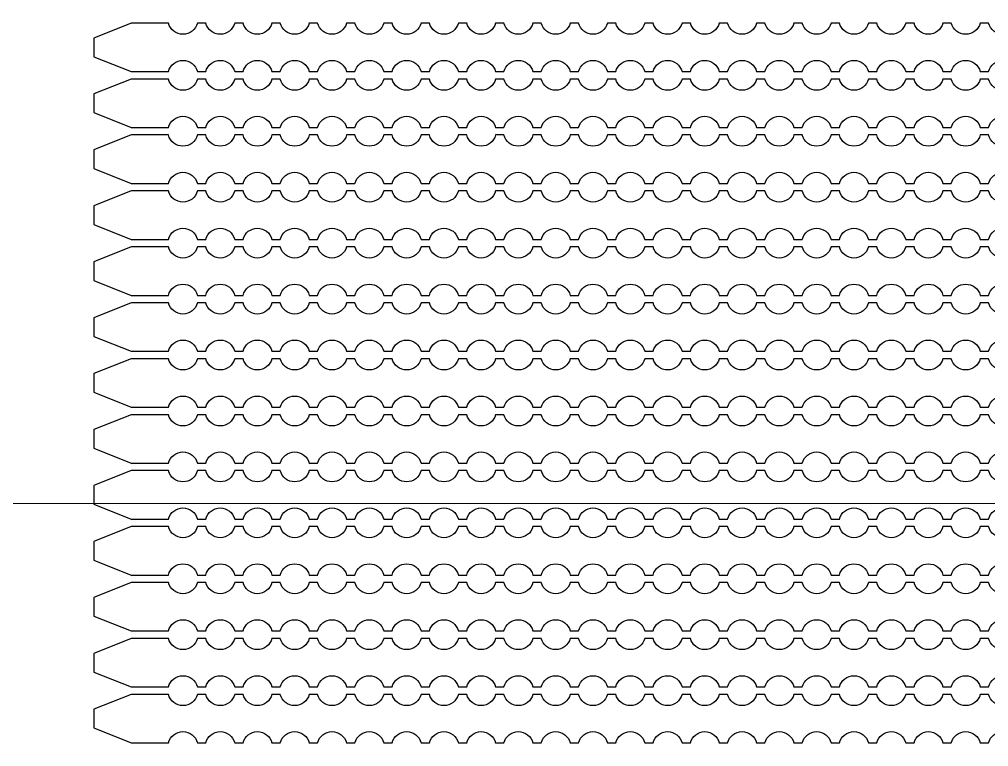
# Model space of a CAD drawing. Extents: x 4056 to 105656, y 4120 to 105720.
# Drawn here: x 55258 to 56558, y 48659 to 49634 of the extents above; entities that cross this region are included whole.
import ezdxf

# ---------------------------------------------------------------- set-up
doc = ezdxf.new("R2010")
doc.units = 13
doc.header["$MEASUREMENT"] = 0
doc.layers.add('Main Layer', color=7, linetype='Continuous', lineweight=0)

msp = doc.modelspace()

# ---------------------------------------------------------------- linework, layer by layer
at = {"lineweight": 0}
msp.add_line((64547.2, 48984.7), (54547.2, 48984.7), dxfattribs=at)
for points in [[(56596.5, 49628.9, -0.774597), (56557.7, 49628.9), (56546.5, 49628.9, -0.774597), (56507.7, 49628.9), (56496.5, 49628.9, -0.774597), (56457.7, 49628.9), (56446.5, 49628.9, -0.774597), (56407.7, 49628.9), (56396.5, 49628.9, -0.774597), (56357.7, 49628.9), (56346.5, 49628.9, -0.774597), (56307.7, 49628.9), (56296.5, 49628.9, -0.774597), (56257.7, 49628.9), (56246.5, 49628.9, -0.774597), (56207.7, 49628.9), (56196.5, 49628.9, -0.774597), (56157.7, 49628.9), (56146.5, 49628.9, -0.774597), (56107.7, 49628.9), (56096.5, 49628.9, -0.774597), (56057.7, 49628.9), (56046.5, 49628.9, -0.774597), (56007.7, 49628.9), (55996.5, 49628.9, -0.774597), (55957.7, 49628.9), (55946.5, 49628.9, -0.774597), (55907.7, 49628.9), (55896.5, 49628.9, -0.774597), (55857.7, 49628.9), (55846.5, 49628.9, -0.774597), (55807.7, 49628.9), (55796.5, 49628.9, -0.774597), (55757.7, 49628.9), (55746.5, 49628.9, -0.774597), (55707.7, 49628.9), (55696.5, 49628.9, -0.774597), (55657.7, 49628.9), (55646.5, 49628.9, -0.774597), (55607.7, 49628.9), (55596.5, 49628.9, -0.774597), (55557.7, 49628.9), (55546.5, 49628.9, -0.774597), (55507.7, 49628.9), (55496.5, 49628.9, -0.774597), (55457.7, 49628.9), (55407.7, 49628.9), (55407.7, 49628.9), (55357.7, 49608.9), (55357.7, 49583.9), (55407.7, 49563.9), (55457.7, 49563.9, -0.774597), (55496.5, 49563.9), (55507.7, 49563.9, -0.774597), (55546.5, 49563.9), (55557.7, 49563.9, -0.774597), (55596.5, 49563.9), (55607.7, 49563.9, -0.774597), (55646.5, 49563.9), (55657.7, 49563.9, -0.774597), (55696.5, 49563.9), (55707.7, 49563.9, -0.774597), (55746.5, 49563.9), (55757.7, 49563.9, -0.774597), (55796.5, 49563.9), (55807.7, 49563.9, -0.774597), (55846.5, 49563.9), (55857.7, 49563.9, -0.774597), (55896.5, 49563.9), (55907.7, 49563.9, -0.774597), (55946.5, 49563.9), (55957.7, 49563.9, -0.774597), (55996.5, 49563.9), (56007.7, 49563.9, -0.774597), (56046.5, 49563.9), (56057.7, 49563.9, -0.774597), (56096.5, 49563.9), (56107.7, 49563.9, -0.774597), (56146.5, 49563.9), (56157.7, 49563.9, -0.774597), (56196.5, 49563.9), (56207.7, 49563.9, -0.774597), (56246.5, 49563.9), (56257.7, 49563.9, -0.774597), (56296.5, 49563.9), (56307.7, 49563.9, -0.774597), (56346.5, 49563.9), (56357.7, 49563.9, -0.774597), (56396.5, 49563.9), (56407.7, 49563.9, -0.774597), (56446.5, 49563.9), (56457.7, 49563.9, -0.774597), (56496.5, 49563.9), (56507.7, 49563.9, -0.774597), (56546.5, 49563.9), (56557.7, 49563.9, -0.774597), (56596.5, 49563.9)], [(56596.5, 49553.9, -0.774597), (56557.7, 49553.9), (56546.5, 49553.9, -0.774597), (56507.7, 49553.9), (56496.5, 49553.9, -0.774597), (56457.7, 49553.9), (56446.5, 49553.9, -0.774597), (56407.7, 49553.9), (56396.5, 49553.9, -0.774597), (56357.7, 49553.9), (56346.5, 49553.9, -0.774597), (56307.7, 49553.9), (56296.5, 49553.9, -0.774597), (56257.7, 49553.9), (56246.5, 49553.9, -0.774597), (56207.7, 49553.9), (56196.5, 49553.9, -0.774597), (56157.7, 49553.9), (56146.5, 49553.9, -0.774597), (56107.7, 49553.9), (56096.5, 49553.9, -0.774597), (56057.7, 49553.9), (56046.5, 49553.9, -0.774597), (56007.7, 49553.9), (55996.5, 49553.9, -0.774597), (55957.7, 49553.9), (55946.5, 49553.9, -0.774597), (55907.7, 49553.9), (55896.5, 49553.9, -0.774597), (55857.7, 49553.9), (55846.5, 49553.9, -0.774597), (55807.7, 49553.9), (55796.5, 49553.9, -0.774597), (55757.7, 49553.9), (55746.5, 49553.9, -0.774597), (55707.7, 49553.9), (55696.5, 49553.9, -0.774597), (55657.7, 49553.9), (55646.5, 49553.9, -0.774597), (55607.7, 49553.9), (55596.5, 49553.9, -0.774597), (55557.7, 49553.9), (55546.5, 49553.9, -0.774597), (55507.7, 49553.9), (55496.5, 49553.9, -0.774597), (55457.7, 49553.9), (55407.7, 49553.9), (55407.7, 49553.9), (55357.7, 49533.9), (55357.7, 49508.9), (55407.7, 49488.9), (55457.7, 49488.9, -0.774597), (55496.5, 49488.9), (55507.7, 49488.9, -0.774597), (55546.5, 49488.9), (55557.7, 49488.9, -0.774597), (55596.5, 49488.9), (55607.7, 49488.9, -0.774597), (55646.5, 49488.9), (55657.7, 49488.9, -0.774597), (55696.5, 49488.9), (55707.7, 49488.9, -0.774597), (55746.5, 49488.9), (55757.7, 49488.9, -0.774597), (55796.5, 49488.9), (55807.7, 49488.9, -0.774597), (55846.5, 49488.9), (55857.7, 49488.9, -0.774597), (55896.5, 49488.9), (55907.7, 49488.9, -0.774597), (55946.5, 49488.9), (55957.7, 49488.9, -0.774597), (55996.5, 49488.9), (56007.7, 49488.9, -0.774597), (56046.5, 49488.9), (56057.7, 49488.9, -0.774597), (56096.5, 49488.9), (56107.7, 49488.9, -0.774597), (56146.5, 49488.9), (56157.7, 49488.9, -0.774597), (56196.5, 49488.9), (56207.7, 49488.9, -0.774597), (56246.5, 49488.9), (56257.7, 49488.9, -0.774597), (56296.5, 49488.9), (56307.7, 49488.9, -0.774597), (56346.5, 49488.9), (56357.7, 49488.9, -0.774597), (56396.5, 49488.9), (56407.7, 49488.9, -0.774597), (56446.5, 49488.9), (56457.7, 49488.9, -0.774597), (56496.5, 49488.9), (56507.7, 49488.9, -0.774597), (56546.5, 49488.9), (56557.7, 49488.9, -0.774597), (56596.5, 49488.9)], [(56596.5, 49478.9, -0.774597), (56557.7, 49478.9), (56546.5, 49478.9, -0.774597), (56507.7, 49478.9), (56496.5, 49478.9, -0.774597), (56457.7, 49478.9), (56446.5, 49478.9, -0.774597), (56407.7, 49478.9), (56396.5, 49478.9, -0.774597), (56357.7, 49478.9), (56346.5, 49478.9, -0.774597), (56307.7, 49478.9), (56296.5, 49478.9, -0.774597), (56257.7, 49478.9), (56246.5, 49478.9, -0.774597), (56207.7, 49478.9), (56196.5, 49478.9, -0.774597), (56157.7, 49478.9), (56146.5, 49478.9, -0.774597), (56107.7, 49478.9), (56096.5, 49478.9, -0.774597), (56057.7, 49478.9), (56046.5, 49478.9, -0.774597), (56007.7, 49478.9), (55996.5, 49478.9, -0.774597), (55957.7, 49478.9), (55946.5, 49478.9, -0.774597), (55907.7, 49478.9), (55896.5, 49478.9, -0.774597), (55857.7, 49478.9), (55846.5, 49478.9, -0.774597), (55807.7, 49478.9), (55796.5, 49478.9, -0.774597), (55757.7, 49478.9), (55746.5, 49478.9, -0.774597), (55707.7, 49478.9), (55696.5, 49478.9, -0.774597), (55657.7, 49478.9), (55646.5, 49478.9, -0.774597), (55607.7, 49478.9), (55596.5, 49478.9, -0.774597), (55557.7, 49478.9), (55546.5, 49478.9, -0.774597), (55507.7, 49478.9), (55496.5, 49478.9, -0.774597), (55457.7, 49478.9), (55407.7, 49478.9), (55407.7, 49478.9), (55357.7, 49458.9), (55357.7, 49433.9), (55407.7, 49413.9), (55457.7, 49413.9, -0.774597), (55496.5, 49413.9), (55507.7, 49413.9, -0.774597), (55546.5, 49413.9), (55557.7, 49413.9, -0.774597), (55596.5, 49413.9), (55607.7, 49413.9, -0.774597), (55646.5, 49413.9), (55657.7, 49413.9, -0.774597), (55696.5, 49413.9), (55707.7, 49413.9, -0.774597), (55746.5, 49413.9), (55757.7, 49413.9, -0.774597), (55796.5, 49413.9), (55807.7, 49413.9, -0.774597), (55846.5, 49413.9), (55857.7, 49413.9, -0.774597), (55896.5, 49413.9), (55907.7, 49413.9, -0.774597), (55946.5, 49413.9), (55957.7, 49413.9, -0.774597), (55996.5, 49413.9), (56007.7, 49413.9, -0.774597), (56046.5, 49413.9), (56057.7, 49413.9, -0.774597), (56096.5, 49413.9), (56107.7, 49413.9, -0.774597), (56146.5, 49413.9), (56157.7, 49413.9, -0.774597), (56196.5, 49413.9), (56207.7, 49413.9, -0.774597), (56246.5, 49413.9), (56257.7, 49413.9, -0.774597), (56296.5, 49413.9), (56307.7, 49413.9, -0.774597), (56346.5, 49413.9), (56357.7, 49413.9, -0.774597), (56396.5, 49413.9), (56407.7, 49413.9, -0.774597), (56446.5, 49413.9), (56457.7, 49413.9, -0.774597), (56496.5, 49413.9), (56507.7, 49413.9, -0.774597), (56546.5, 49413.9), (56557.7, 49413.9, -0.774597), (56596.5, 49413.9)], [(56596.5, 49403.9, -0.774597), (56557.7, 49403.9), (56546.5, 49403.9, -0.774597), (56507.7, 49403.9), (56496.5, 49403.9, -0.774597), (56457.7, 49403.9), (56446.5, 49403.9, -0.774597), (56407.7, 49403.9), (56396.5, 49403.9, -0.774597), (56357.7, 49403.9), (56346.5, 49403.9, -0.774597), (56307.7, 49403.9), (56296.5, 49403.9, -0.774597), (56257.7, 49403.9), (56246.5, 49403.9, -0.774597), (56207.7, 49403.9), (56196.5, 49403.9, -0.774597), (56157.7, 49403.9), (56146.5, 49403.9, -0.774597), (56107.7, 49403.9), (56096.5, 49403.9, -0.774597), (56057.7, 49403.9), (56046.5, 49403.9, -0.774597), (56007.7, 49403.9), (55996.5, 49403.9, -0.774597), (55957.7, 49403.9), (55946.5, 49403.9, -0.774597), (55907.7, 49403.9), (55896.5, 49403.9, -0.774597), (55857.7, 49403.9), (55846.5, 49403.9, -0.774597), (55807.7, 49403.9), (55796.5, 49403.9, -0.774597), (55757.7, 49403.9), (55746.5, 49403.9, -0.774597), (55707.7, 49403.9), (55696.5, 49403.9, -0.774597), (55657.7, 49403.9), (55646.5, 49403.9, -0.774597), (55607.7, 49403.9), (55596.5, 49403.9, -0.774597), (55557.7, 49403.9), (55546.5, 49403.9, -0.774597), (55507.7, 49403.9), (55496.5, 49403.9, -0.774597), (55457.7, 49403.9), (55407.7, 49403.9), (55407.7, 49403.9), (55357.7, 49383.9), (55357.7, 49358.9), (55407.7, 49338.9), (55457.7, 49338.9, -0.774597), (55496.5, 49338.9), (55507.7, 49338.9, -0.774597), (55546.5, 49338.9), (55557.7, 49338.9, -0.774597), (55596.5, 49338.9), (55607.7, 49338.9, -0.774597), (55646.5, 49338.9), (55657.7, 49338.9, -0.774597), (55696.5, 49338.9), (55707.7, 49338.9, -0.774597), (55746.5, 49338.9), (55757.7, 49338.9, -0.774597), (55796.5, 49338.9), (55807.7, 49338.9, -0.774597), (55846.5, 49338.9), (55857.7, 49338.9, -0.774597), (55896.5, 49338.9), (55907.7, 49338.9, -0.774597), (55946.5, 49338.9), (55957.7, 49338.9, -0.774597), (55996.5, 49338.9), (56007.7, 49338.9, -0.774597), (56046.5, 49338.9), (56057.7, 49338.9, -0.774597), (56096.5, 49338.9), (56107.7, 49338.9, -0.774597), (56146.5, 49338.9), (56157.7, 49338.9, -0.774597), (56196.5, 49338.9), (56207.7, 49338.9, -0.774597), (56246.5, 49338.9), (56257.7, 49338.9, -0.774597), (56296.5, 49338.9), (56307.7, 49338.9, -0.774597), (56346.5, 49338.9), (56357.7, 49338.9, -0.774597), (56396.5, 49338.9), (56407.7, 49338.9, -0.774597), (56446.5, 49338.9), (56457.7, 49338.9, -0.774597), (56496.5, 49338.9), (56507.7, 49338.9, -0.774597), (56546.5, 49338.9), (56557.7, 49338.9, -0.774597), (56596.5, 49338.9)], [(56596.5, 49328.9, -0.774597), (56557.7, 49328.9), (56546.5, 49328.9, -0.774597), (56507.7, 49328.9), (56496.5, 49328.9, -0.774597), (56457.7, 49328.9), (56446.5, 49328.9, -0.774597), (56407.7, 49328.9), (56396.5, 49328.9, -0.774597), (56357.7, 49328.9), (56346.5, 49328.9, -0.774597), (56307.7, 49328.9), (56296.5, 49328.9, -0.774597), (56257.7, 49328.9), (56246.5, 49328.9, -0.774597), (56207.7, 49328.9), (56196.5, 49328.9, -0.774597), (56157.7, 49328.9), (56146.5, 49328.9, -0.774597), (56107.7, 49328.9), (56096.5, 49328.9, -0.774597), (56057.7, 49328.9), (56046.5, 49328.9, -0.774597), (56007.7, 49328.9), (55996.5, 49328.9, -0.774597), (55957.7, 49328.9), (55946.5, 49328.9, -0.774597), (55907.7, 49328.9), (55896.5, 49328.9, -0.774597), (55857.7, 49328.9), (55846.5, 49328.9, -0.774597), (55807.7, 49328.9), (55796.5, 49328.9, -0.774597), (55757.7, 49328.9), (55746.5, 49328.9, -0.774597), (55707.7, 49328.9), (55696.5, 49328.9, -0.774597), (55657.7, 49328.9), (55646.5, 49328.9, -0.774597), (55607.7, 49328.9), (55596.5, 49328.9, -0.774597), (55557.7, 49328.9), (55546.5, 49328.9, -0.774597), (55507.7, 49328.9), (55496.5, 49328.9, -0.774597), (55457.7, 49328.9), (55407.7, 49328.9), (55407.7, 49328.9), (55357.7, 49308.9), (55357.7, 49283.9), (55407.7, 49263.9), (55457.7, 49263.9, -0.774597), (55496.5, 49263.9), (55507.7, 49263.9, -0.774597), (55546.5, 49263.9), (55557.7, 49263.9, -0.774597), (55596.5, 49263.9), (55607.7, 49263.9, -0.774597), (55646.5, 49263.9), (55657.7, 49263.9, -0.774597), (55696.5, 49263.9), (55707.7, 49263.9, -0.774597), (55746.5, 49263.9), (55757.7, 49263.9, -0.774597), (55796.5, 49263.9), (55807.7, 49263.9, -0.774597), (55846.5, 49263.9), (55857.7, 49263.9, -0.774597), (55896.5, 49263.9), (55907.7, 49263.9, -0.774597), (55946.5, 49263.9), (55957.7, 49263.9, -0.774597), (55996.5, 49263.9), (56007.7, 49263.9, -0.774597), (56046.5, 49263.9), (56057.7, 49263.9, -0.774597), (56096.5, 49263.9), (56107.7, 49263.9, -0.774597), (56146.5, 49263.9), (56157.7, 49263.9, -0.774597), (56196.5, 49263.9), (56207.7, 49263.9, -0.774597), (56246.5, 49263.9), (56257.7, 49263.9, -0.774597), (56296.5, 49263.9), (56307.7, 49263.9, -0.774597), (56346.5, 49263.9), (56357.7, 49263.9, -0.774597), (56396.5, 49263.9), (56407.7, 49263.9, -0.774597), (56446.5, 49263.9), (56457.7, 49263.9, -0.774597), (56496.5, 49263.9), (56507.7, 49263.9, -0.774597), (56546.5, 49263.9), (56557.7, 49263.9, -0.774597), (56596.5, 49263.9)], [(56596.5, 49253.9, -0.774597), (56557.7, 49253.9), (56546.5, 49253.9, -0.774597), (56507.7, 49253.9), (56496.5, 49253.9, -0.774597), (56457.7, 49253.9), (56446.5, 49253.9, -0.774597), (56407.7, 49253.9), (56396.5, 49253.9, -0.774597), (56357.7, 49253.9), (56346.5, 49253.9, -0.774597), (56307.7, 49253.9), (56296.5, 49253.9, -0.774597), (56257.7, 49253.9), (56246.5, 49253.9, -0.774597), (56207.7, 49253.9), (56196.5, 49253.9, -0.774597), (56157.7, 49253.9), (56146.5, 49253.9, -0.774597), (56107.7, 49253.9), (56096.5, 49253.9, -0.774597), (56057.7, 49253.9), (56046.5, 49253.9, -0.774597), (56007.7, 49253.9), (55996.5, 49253.9, -0.774597), (55957.7, 49253.9), (55946.5, 49253.9, -0.774597), (55907.7, 49253.9), (55896.5, 49253.9, -0.774597), (55857.7, 49253.9), (55846.5, 49253.9, -0.774597), (55807.7, 49253.9), (55796.5, 49253.9, -0.774597), (55757.7, 49253.9), (55746.5, 49253.9, -0.774597), (55707.7, 49253.9), (55696.5, 49253.9, -0.774597), (55657.7, 49253.9), (55646.5, 49253.9, -0.774597), (55607.7, 49253.9), (55596.5, 49253.9, -0.774597), (55557.7, 49253.9), (55546.5, 49253.9, -0.774597), (55507.7, 49253.9), (55496.5, 49253.9, -0.774597), (55457.7, 49253.9), (55407.7, 49253.9), (55407.7, 49253.9), (55357.7, 49233.9), (55357.7, 49208.9), (55407.7, 49188.9), (55457.7, 49188.9, -0.774597), (55496.5, 49188.9), (55507.7, 49188.9, -0.774597), (55546.5, 49188.9), (55557.7, 49188.9, -0.774597), (55596.5, 49188.9), (55607.7, 49188.9, -0.774597), (55646.5, 49188.9), (55657.7, 49188.9, -0.774597), (55696.5, 49188.9), (55707.7, 49188.9, -0.774597), (55746.5, 49188.9), (55757.7, 49188.9, -0.774597), (55796.5, 49188.9), (55807.7, 49188.9, -0.774597), (55846.5, 49188.9), (55857.7, 49188.9, -0.774597), (55896.5, 49188.9), (55907.7, 49188.9, -0.774597), (55946.5, 49188.9), (55957.7, 49188.9, -0.774597), (55996.5, 49188.9), (56007.7, 49188.9, -0.774597), (56046.5, 49188.9), (56057.7, 49188.9, -0.774597), (56096.5, 49188.9), (56107.7, 49188.9, -0.774597), (56146.5, 49188.9), (56157.7, 49188.9, -0.774597), (56196.5, 49188.9), (56207.7, 49188.9, -0.774597), (56246.5, 49188.9), (56257.7, 49188.9, -0.774597), (56296.5, 49188.9), (56307.7, 49188.9, -0.774597), (56346.5, 49188.9), (56357.7, 49188.9, -0.774597), (56396.5, 49188.9), (56407.7, 49188.9, -0.774597), (56446.5, 49188.9), (56457.7, 49188.9, -0.774597), (56496.5, 49188.9), (56507.7, 49188.9, -0.774597), (56546.5, 49188.9), (56557.7, 49188.9, -0.774597), (56596.5, 49188.9)], [(56596.5, 49178.9, -0.774597), (56557.7, 49178.9), (56546.5, 49178.9, -0.774597), (56507.7, 49178.9), (56496.5, 49178.9, -0.774597), (56457.7, 49178.9), (56446.5, 49178.9, -0.774597), (56407.7, 49178.9), (56396.5, 49178.9, -0.774597), (56357.7, 49178.9), (56346.5, 49178.9, -0.774597), (56307.7, 49178.9), (56296.5, 49178.9, -0.774597), (56257.7, 49178.9), (56246.5, 49178.9, -0.774597), (56207.7, 49178.9), (56196.5, 49178.9, -0.774597), (56157.7, 49178.9), (56146.5, 49178.9, -0.774597), (56107.7, 49178.9), (56096.5, 49178.9, -0.774597), (56057.7, 49178.9), (56046.5, 49178.9, -0.774597), (56007.7, 49178.9), (55996.5, 49178.9, -0.774597), (55957.7, 49178.9), (55946.5, 49178.9, -0.774597), (55907.7, 49178.9), (55896.5, 49178.9, -0.774597), (55857.7, 49178.9), (55846.5, 49178.9, -0.774597), (55807.7, 49178.9), (55796.5, 49178.9, -0.774597), (55757.7, 49178.9), (55746.5, 49178.9, -0.774597), (55707.7, 49178.9), (55696.5, 49178.9, -0.774597), (55657.7, 49178.9), (55646.5, 49178.9, -0.774597), (55607.7, 49178.9), (55596.5, 49178.9, -0.774597), (55557.7, 49178.9), (55546.5, 49178.9, -0.774597), (55507.7, 49178.9), (55496.5, 49178.9, -0.774597), (55457.7, 49178.9), (55407.7, 49178.9), (55407.7, 49178.9), (55357.7, 49158.9), (55357.7, 49133.9), (55407.7, 49113.9), (55457.7, 49113.9, -0.774597), (55496.5, 49113.9), (55507.7, 49113.9, -0.774597), (55546.5, 49113.9), (55557.7, 49113.9, -0.774597), (55596.5, 49113.9), (55607.7, 49113.9, -0.774597), (55646.5, 49113.9), (55657.7, 49113.9, -0.774597), (55696.5, 49113.9), (55707.7, 49113.9, -0.774597), (55746.5, 49113.9), (55757.7, 49113.9, -0.774597), (55796.5, 49113.9), (55807.7, 49113.9, -0.774597), (55846.5, 49113.9), (55857.7, 49113.9, -0.774597), (55896.5, 49113.9), (55907.7, 49113.9, -0.774597), (55946.5, 49113.9), (55957.7, 49113.9, -0.774597), (55996.5, 49113.9), (56007.7, 49113.9, -0.774597), (56046.5, 49113.9), (56057.7, 49113.9, -0.774597), (56096.5, 49113.9), (56107.7, 49113.9, -0.774597), (56146.5, 49113.9), (56157.7, 49113.9, -0.774597), (56196.5, 49113.9), (56207.7, 49113.9, -0.774597), (56246.5, 49113.9), (56257.7, 49113.9, -0.774597), (56296.5, 49113.9), (56307.7, 49113.9, -0.774597), (56346.5, 49113.9), (56357.7, 49113.9, -0.774597), (56396.5, 49113.9), (56407.7, 49113.9, -0.774597), (56446.5, 49113.9), (56457.7, 49113.9, -0.774597), (56496.5, 49113.9), (56507.7, 49113.9, -0.774597), (56546.5, 49113.9), (56557.7, 49113.9, -0.774597), (56596.5, 49113.9)], [(56596.5, 49103.9, -0.774597), (56557.7, 49103.9), (56546.5, 49103.9, -0.774597), (56507.7, 49103.9), (56496.5, 49103.9, -0.774597), (56457.7, 49103.9), (56446.5, 49103.9, -0.774597), (56407.7, 49103.9), (56396.5, 49103.9, -0.774597), (56357.7, 49103.9), (56346.5, 49103.9, -0.774597), (56307.7, 49103.9), (56296.5, 49103.9, -0.774597), (56257.7, 49103.9), (56246.5, 49103.9, -0.774597), (56207.7, 49103.9), (56196.5, 49103.9, -0.774597), (56157.7, 49103.9), (56146.5, 49103.9, -0.774597), (56107.7, 49103.9), (56096.5, 49103.9, -0.774597), (56057.7, 49103.9), (56046.5, 49103.9, -0.774597), (56007.7, 49103.9), (55996.5, 49103.9, -0.774597), (55957.7, 49103.9), (55946.5, 49103.9, -0.774597), (55907.7, 49103.9), (55896.5, 49103.9, -0.774597), (55857.7, 49103.9), (55846.5, 49103.9, -0.774597), (55807.7, 49103.9), (55796.5, 49103.9, -0.774597), (55757.7, 49103.9), (55746.5, 49103.9, -0.774597), (55707.7, 49103.9), (55696.5, 49103.9, -0.774597), (55657.7, 49103.9), (55646.5, 49103.9, -0.774597), (55607.7, 49103.9), (55596.5, 49103.9, -0.774597), (55557.7, 49103.9), (55546.5, 49103.9, -0.774597), (55507.7, 49103.9), (55496.5, 49103.9, -0.774597), (55457.7, 49103.9), (55407.7, 49103.9), (55407.7, 49103.9), (55357.7, 49083.9), (55357.7, 49058.9), (55407.7, 49038.9), (55457.7, 49038.9, -0.774597), (55496.5, 49038.9), (55507.7, 49038.9, -0.774597), (55546.5, 49038.9), (55557.7, 49038.9, -0.774597), (55596.5, 49038.9), (55607.7, 49038.9, -0.774597), (55646.5, 49038.9), (55657.7, 49038.9, -0.774597), (55696.5, 49038.9), (55707.7, 49038.9, -0.774597), (55746.5, 49038.9), (55757.7, 49038.9, -0.774597), (55796.5, 49038.9), (55807.7, 49038.9, -0.774597), (55846.5, 49038.9), (55857.7, 49038.9, -0.774597), (55896.5, 49038.9), (55907.7, 49038.9, -0.774597), (55946.5, 49038.9), (55957.7, 49038.9, -0.774597), (55996.5, 49038.9), (56007.7, 49038.9, -0.774597), (56046.5, 49038.9), (56057.7, 49038.9, -0.774597), (56096.5, 49038.9), (56107.7, 49038.9, -0.774597), (56146.5, 49038.9), (56157.7, 49038.9, -0.774597), (56196.5, 49038.9), (56207.7, 49038.9, -0.774597), (56246.5, 49038.9), (56257.7, 49038.9, -0.774597), (56296.5, 49038.9), (56307.7, 49038.9, -0.774597), (56346.5, 49038.9), (56357.7, 49038.9, -0.774597), (56396.5, 49038.9), (56407.7, 49038.9, -0.774597), (56446.5, 49038.9), (56457.7, 49038.9, -0.774597), (56496.5, 49038.9), (56507.7, 49038.9, -0.774597), (56546.5, 49038.9), (56557.7, 49038.9, -0.774597), (56596.5, 49038.9)], [(56596.5, 49028.9, -0.774597), (56557.7, 49028.9), (56546.5, 49028.9, -0.774597), (56507.7, 49028.9), (56496.5, 49028.9, -0.774597), (56457.7, 49028.9), (56446.5, 49028.9, -0.774597), (56407.7, 49028.9), (56396.5, 49028.9, -0.774597), (56357.7, 49028.9), (56346.5, 49028.9, -0.774597), (56307.7, 49028.9), (56296.5, 49028.9, -0.774597), (56257.7, 49028.9), (56246.5, 49028.9, -0.774597), (56207.7, 49028.9), (56196.5, 49028.9, -0.774597), (56157.7, 49028.9), (56146.5, 49028.9, -0.774597), (56107.7, 49028.9), (56096.5, 49028.9, -0.774597), (56057.7, 49028.9), (56046.5, 49028.9, -0.774597), (56007.7, 49028.9), (55996.5, 49028.9, -0.774597), (55957.7, 49028.9), (55946.5, 49028.9, -0.774597), (55907.7, 49028.9), (55896.5, 49028.9, -0.774597), (55857.7, 49028.9), (55846.5, 49028.9, -0.774597), (55807.7, 49028.9), (55796.5, 49028.9, -0.774597), (55757.7, 49028.9), (55746.5, 49028.9, -0.774597), (55707.7, 49028.9), (55696.5, 49028.9, -0.774597), (55657.7, 49028.9), (55646.5, 49028.9, -0.774597), (55607.7, 49028.9), (55596.5, 49028.9, -0.774597), (55557.7, 49028.9), (55546.5, 49028.9, -0.774597), (55507.7, 49028.9), (55496.5, 49028.9, -0.774597), (55457.7, 49028.9), (55407.7, 49028.9), (55407.7, 49028.9), (55357.7, 49008.9), (55357.7, 48983.9), (55407.7, 48963.9), (55457.7, 48963.9, -0.774597), (55496.5, 48963.9), (55507.7, 48963.9, -0.774597), (55546.5, 48963.9), (55557.7, 48963.9, -0.774597), (55596.5, 48963.9), (55607.7, 48963.9, -0.774597), (55646.5, 48963.9), (55657.7, 48963.9, -0.774597), (55696.5, 48963.9), (55707.7, 48963.9, -0.774597), (55746.5, 48963.9), (55757.7, 48963.9, -0.774597), (55796.5, 48963.9), (55807.7, 48963.9, -0.774597), (55846.5, 48963.9), (55857.7, 48963.9, -0.774597), (55896.5, 48963.9), (55907.7, 48963.9, -0.774597), (55946.5, 48963.9), (55957.7, 48963.9, -0.774597), (55996.5, 48963.9), (56007.7, 48963.9, -0.774597), (56046.5, 48963.9), (56057.7, 48963.9, -0.774597), (56096.5, 48963.9), (56107.7, 48963.9, -0.774597), (56146.5, 48963.9), (56157.7, 48963.9, -0.774597), (56196.5, 48963.9), (56207.7, 48963.9, -0.774597), (56246.5, 48963.9), (56257.7, 48963.9, -0.774597), (56296.5, 48963.9), (56307.7, 48963.9, -0.774597), (56346.5, 48963.9), (56357.7, 48963.9, -0.774597), (56396.5, 48963.9), (56407.7, 48963.9, -0.774597), (56446.5, 48963.9), (56457.7, 48963.9, -0.774597), (56496.5, 48963.9), (56507.7, 48963.9, -0.774597), (56546.5, 48963.9), (56557.7, 48963.9, -0.774597), (56596.5, 48963.9)], [(56596.5, 48953.9, -0.774597), (56557.7, 48953.9), (56546.5, 48953.9, -0.774597), (56507.7, 48953.9), (56496.5, 48953.9, -0.774597), (56457.7, 48953.9), (56446.5, 48953.9, -0.774597), (56407.7, 48953.9), (56396.5, 48953.9, -0.774597), (56357.7, 48953.9), (56346.5, 48953.9, -0.774597), (56307.7, 48953.9), (56296.5, 48953.9, -0.774597), (56257.7, 48953.9), (56246.5, 48953.9, -0.774597), (56207.7, 48953.9), (56196.5, 48953.9, -0.774597), (56157.7, 48953.9), (56146.5, 48953.9, -0.774597), (56107.7, 48953.9), (56096.5, 48953.9, -0.774597), (56057.7, 48953.9), (56046.5, 48953.9, -0.774597), (56007.7, 48953.9), (55996.5, 48953.9, -0.774597), (55957.7, 48953.9), (55946.5, 48953.9, -0.774597), (55907.7, 48953.9), (55896.5, 48953.9, -0.774597), (55857.7, 48953.9), (55846.5, 48953.9, -0.774597), (55807.7, 48953.9), (55796.5, 48953.9, -0.774597), (55757.7, 48953.9), (55746.5, 48953.9, -0.774597), (55707.7, 48953.9), (55696.5, 48953.9, -0.774597), (55657.7, 48953.9), (55646.5, 48953.9, -0.774597), (55607.7, 48953.9), (55596.5, 48953.9, -0.774597), (55557.7, 48953.9), (55546.5, 48953.9, -0.774597), (55507.7, 48953.9), (55496.5, 48953.9, -0.774597), (55457.7, 48953.9), (55407.7, 48953.9), (55407.7, 48953.9), (55357.7, 48933.9), (55357.7, 48908.9), (55407.7, 48888.9), (55457.7, 48888.9, -0.774597), (55496.5, 48888.9), (55507.7, 48888.9, -0.774597), (55546.5, 48888.9), (55557.7, 48888.9, -0.774597), (55596.5, 48888.9), (55607.7, 48888.9, -0.774597), (55646.5, 48888.9), (55657.7, 48888.9, -0.774597), (55696.5, 48888.9), (55707.7, 48888.9, -0.774597), (55746.5, 48888.9), (55757.7, 48888.9, -0.774597), (55796.5, 48888.9), (55807.7, 48888.9, -0.774597), (55846.5, 48888.9), (55857.7, 48888.9, -0.774597), (55896.5, 48888.9), (55907.7, 48888.9, -0.774597), (55946.5, 48888.9), (55957.7, 48888.9, -0.774597), (55996.5, 48888.9), (56007.7, 48888.9, -0.774597), (56046.5, 48888.9), (56057.7, 48888.9, -0.774597), (56096.5, 48888.9), (56107.7, 48888.9, -0.774597), (56146.5, 48888.9), (56157.7, 48888.9, -0.774597), (56196.5, 48888.9), (56207.7, 48888.9, -0.774597), (56246.5, 48888.9), (56257.7, 48888.9, -0.774597), (56296.5, 48888.9), (56307.7, 48888.9, -0.774597), (56346.5, 48888.9), (56357.7, 48888.9, -0.774597), (56396.5, 48888.9), (56407.7, 48888.9, -0.774597), (56446.5, 48888.9), (56457.7, 48888.9, -0.774597), (56496.5, 48888.9), (56507.7, 48888.9, -0.774597), (56546.5, 48888.9), (56557.7, 48888.9, -0.774597), (56596.5, 48888.9)], [(56596.5, 48878.9, -0.774597), (56557.7, 48878.9), (56546.5, 48878.9, -0.774597), (56507.7, 48878.9), (56496.5, 48878.9, -0.774597), (56457.7, 48878.9), (56446.5, 48878.9, -0.774597), (56407.7, 48878.9), (56396.5, 48878.9, -0.774597), (56357.7, 48878.9), (56346.5, 48878.9, -0.774597), (56307.7, 48878.9), (56296.5, 48878.9, -0.774597), (56257.7, 48878.9), (56246.5, 48878.9, -0.774597), (56207.7, 48878.9), (56196.5, 48878.9, -0.774597), (56157.7, 48878.9), (56146.5, 48878.9, -0.774597), (56107.7, 48878.9), (56096.5, 48878.9, -0.774597), (56057.7, 48878.9), (56046.5, 48878.9, -0.774597), (56007.7, 48878.9), (55996.5, 48878.9, -0.774597), (55957.7, 48878.9), (55946.5, 48878.9, -0.774597), (55907.7, 48878.9), (55896.5, 48878.9, -0.774597), (55857.7, 48878.9), (55846.5, 48878.9, -0.774597), (55807.7, 48878.9), (55796.5, 48878.9, -0.774597), (55757.7, 48878.9), (55746.5, 48878.9, -0.774597), (55707.7, 48878.9), (55696.5, 48878.9, -0.774597), (55657.7, 48878.9), (55646.5, 48878.9, -0.774597), (55607.7, 48878.9), (55596.5, 48878.9, -0.774597), (55557.7, 48878.9), (55546.5, 48878.9, -0.774597), (55507.7, 48878.9), (55496.5, 48878.9, -0.774597), (55457.7, 48878.9), (55407.7, 48878.9), (55407.7, 48878.9), (55357.7, 48858.9), (55357.7, 48833.9), (55407.7, 48813.9), (55457.7, 48813.9, -0.774597), (55496.5, 48813.9), (55507.7, 48813.9, -0.774597), (55546.5, 48813.9), (55557.7, 48813.9, -0.774597), (55596.5, 48813.9), (55607.7, 48813.9, -0.774597), (55646.5, 48813.9), (55657.7, 48813.9, -0.774597), (55696.5, 48813.9), (55707.7, 48813.9, -0.774597), (55746.5, 48813.9), (55757.7, 48813.9, -0.774597), (55796.5, 48813.9), (55807.7, 48813.9, -0.774597), (55846.5, 48813.9), (55857.7, 48813.9, -0.774597), (55896.5, 48813.9), (55907.7, 48813.9, -0.774597), (55946.5, 48813.9), (55957.7, 48813.9, -0.774597), (55996.5, 48813.9), (56007.7, 48813.9, -0.774597), (56046.5, 48813.9), (56057.7, 48813.9, -0.774597), (56096.5, 48813.9), (56107.7, 48813.9, -0.774597), (56146.5, 48813.9), (56157.7, 48813.9, -0.774597), (56196.5, 48813.9), (56207.7, 48813.9, -0.774597), (56246.5, 48813.9), (56257.7, 48813.9, -0.774597), (56296.5, 48813.9), (56307.7, 48813.9, -0.774597), (56346.5, 48813.9), (56357.7, 48813.9, -0.774597), (56396.5, 48813.9), (56407.7, 48813.9, -0.774597), (56446.5, 48813.9), (56457.7, 48813.9, -0.774597), (56496.5, 48813.9), (56507.7, 48813.9, -0.774597), (56546.5, 48813.9), (56557.7, 48813.9, -0.774597), (56596.5, 48813.9)], [(56596.5, 48803.9, -0.774597), (56557.7, 48803.9), (56546.5, 48803.9, -0.774597), (56507.7, 48803.9), (56496.5, 48803.9, -0.774597), (56457.7, 48803.9), (56446.5, 48803.9, -0.774597), (56407.7, 48803.9), (56396.5, 48803.9, -0.774597), (56357.7, 48803.9), (56346.5, 48803.9, -0.774597), (56307.7, 48803.9), (56296.5, 48803.9, -0.774597), (56257.7, 48803.9), (56246.5, 48803.9, -0.774597), (56207.7, 48803.9), (56196.5, 48803.9, -0.774597), (56157.7, 48803.9), (56146.5, 48803.9, -0.774597), (56107.7, 48803.9), (56096.5, 48803.9, -0.774597), (56057.7, 48803.9), (56046.5, 48803.9, -0.774597), (56007.7, 48803.9), (55996.5, 48803.9, -0.774597), (55957.7, 48803.9), (55946.5, 48803.9, -0.774597), (55907.7, 48803.9), (55896.5, 48803.9, -0.774597), (55857.7, 48803.9), (55846.5, 48803.9, -0.774597), (55807.7, 48803.9), (55796.5, 48803.9, -0.774597), (55757.7, 48803.9), (55746.5, 48803.9, -0.774597), (55707.7, 48803.9), (55696.5, 48803.9, -0.774597), (55657.7, 48803.9), (55646.5, 48803.9, -0.774597), (55607.7, 48803.9), (55596.5, 48803.9, -0.774597), (55557.7, 48803.9), (55546.5, 48803.9, -0.774597), (55507.7, 48803.9), (55496.5, 48803.9, -0.774597), (55457.7, 48803.9), (55407.7, 48803.9), (55407.7, 48803.9), (55357.7, 48783.9), (55357.7, 48758.9), (55407.7, 48738.9), (55457.7, 48738.9, -0.774597), (55496.5, 48738.9), (55507.7, 48738.9, -0.774597), (55546.5, 48738.9), (55557.7, 48738.9, -0.774597), (55596.5, 48738.9), (55607.7, 48738.9, -0.774597), (55646.5, 48738.9), (55657.7, 48738.9, -0.774597), (55696.5, 48738.9), (55707.7, 48738.9, -0.774597), (55746.5, 48738.9), (55757.7, 48738.9, -0.774597), (55796.5, 48738.9), (55807.7, 48738.9, -0.774597), (55846.5, 48738.9), (55857.7, 48738.9, -0.774597), (55896.5, 48738.9), (55907.7, 48738.9, -0.774597), (55946.5, 48738.9), (55957.7, 48738.9, -0.774597), (55996.5, 48738.9), (56007.7, 48738.9, -0.774597), (56046.5, 48738.9), (56057.7, 48738.9, -0.774597), (56096.5, 48738.9), (56107.7, 48738.9, -0.774597), (56146.5, 48738.9), (56157.7, 48738.9, -0.774597), (56196.5, 48738.9), (56207.7, 48738.9, -0.774597), (56246.5, 48738.9), (56257.7, 48738.9, -0.774597), (56296.5, 48738.9), (56307.7, 48738.9, -0.774597), (56346.5, 48738.9), (56357.7, 48738.9, -0.774597), (56396.5, 48738.9), (56407.7, 48738.9, -0.774597), (56446.5, 48738.9), (56457.7, 48738.9, -0.774597), (56496.5, 48738.9), (56507.7, 48738.9, -0.774597), (56546.5, 48738.9), (56557.7, 48738.9, -0.774597), (56596.5, 48738.9)], [(56596.5, 48728.9, -0.774597), (56557.7, 48728.9), (56546.5, 48728.9, -0.774597), (56507.7, 48728.9), (56496.5, 48728.9, -0.774597), (56457.7, 48728.9), (56446.5, 48728.9, -0.774597), (56407.7, 48728.9), (56396.5, 48728.9, -0.774597), (56357.7, 48728.9), (56346.5, 48728.9, -0.774597), (56307.7, 48728.9), (56296.5, 48728.9, -0.774597), (56257.7, 48728.9), (56246.5, 48728.9, -0.774597), (56207.7, 48728.9), (56196.5, 48728.9, -0.774597), (56157.7, 48728.9), (56146.5, 48728.9, -0.774597), (56107.7, 48728.9), (56096.5, 48728.9, -0.774597), (56057.7, 48728.9), (56046.5, 48728.9, -0.774597), (56007.7, 48728.9), (55996.5, 48728.9, -0.774597), (55957.7, 48728.9), (55946.5, 48728.9, -0.774597), (55907.7, 48728.9), (55896.5, 48728.9, -0.774597), (55857.7, 48728.9), (55846.5, 48728.9, -0.774597), (55807.7, 48728.9), (55796.5, 48728.9, -0.774597), (55757.7, 48728.9), (55746.5, 48728.9, -0.774597), (55707.7, 48728.9), (55696.5, 48728.9, -0.774597), (55657.7, 48728.9), (55646.5, 48728.9, -0.774597), (55607.7, 48728.9), (55596.5, 48728.9, -0.774597), (55557.7, 48728.9), (55546.5, 48728.9, -0.774597), (55507.7, 48728.9), (55496.5, 48728.9, -0.774597), (55457.7, 48728.9), (55407.7, 48728.9), (55407.7, 48728.9), (55357.7, 48708.9), (55357.7, 48683.9), (55407.7, 48663.9), (55457.7, 48663.9, -0.774597), (55496.5, 48663.9), (55507.7, 48663.9, -0.774597), (55546.5, 48663.9), (55557.7, 48663.9, -0.774597), (55596.5, 48663.9), (55607.7, 48663.9, -0.774597), (55646.5, 48663.9), (55657.7, 48663.9, -0.774597), (55696.5, 48663.9), (55707.7, 48663.9, -0.774597), (55746.5, 48663.9), (55757.7, 48663.9, -0.774597), (55796.5, 48663.9), (55807.7, 48663.9, -0.774597), (55846.5, 48663.9), (55857.7, 48663.9, -0.774597), (55896.5, 48663.9), (55907.7, 48663.9, -0.774597), (55946.5, 48663.9), (55957.7, 48663.9, -0.774597), (55996.5, 48663.9), (56007.7, 48663.9, -0.774597), (56046.5, 48663.9), (56057.7, 48663.9, -0.774597), (56096.5, 48663.9), (56107.7, 48663.9, -0.774597), (56146.5, 48663.9), (56157.7, 48663.9, -0.774597), (56196.5, 48663.9), (56207.7, 48663.9, -0.774597), (56246.5, 48663.9), (56257.7, 48663.9, -0.774597), (56296.5, 48663.9), (56307.7, 48663.9, -0.774597), (56346.5, 48663.9), (56357.7, 48663.9, -0.774597), (56396.5, 48663.9), (56407.7, 48663.9, -0.774597), (56446.5, 48663.9), (56457.7, 48663.9, -0.774597), (56496.5, 48663.9), (56507.7, 48663.9, -0.774597), (56546.5, 48663.9), (56557.7, 48663.9, -0.774597), (56596.5, 48663.9)]]:
    msp.add_lwpolyline(points, format="xyb")
at = {"layer": 'Main Layer'}
msp.add_circle((54856, 54920.5), 50800, dxfattribs=at)

doc.saveas('drawing.dxf')
